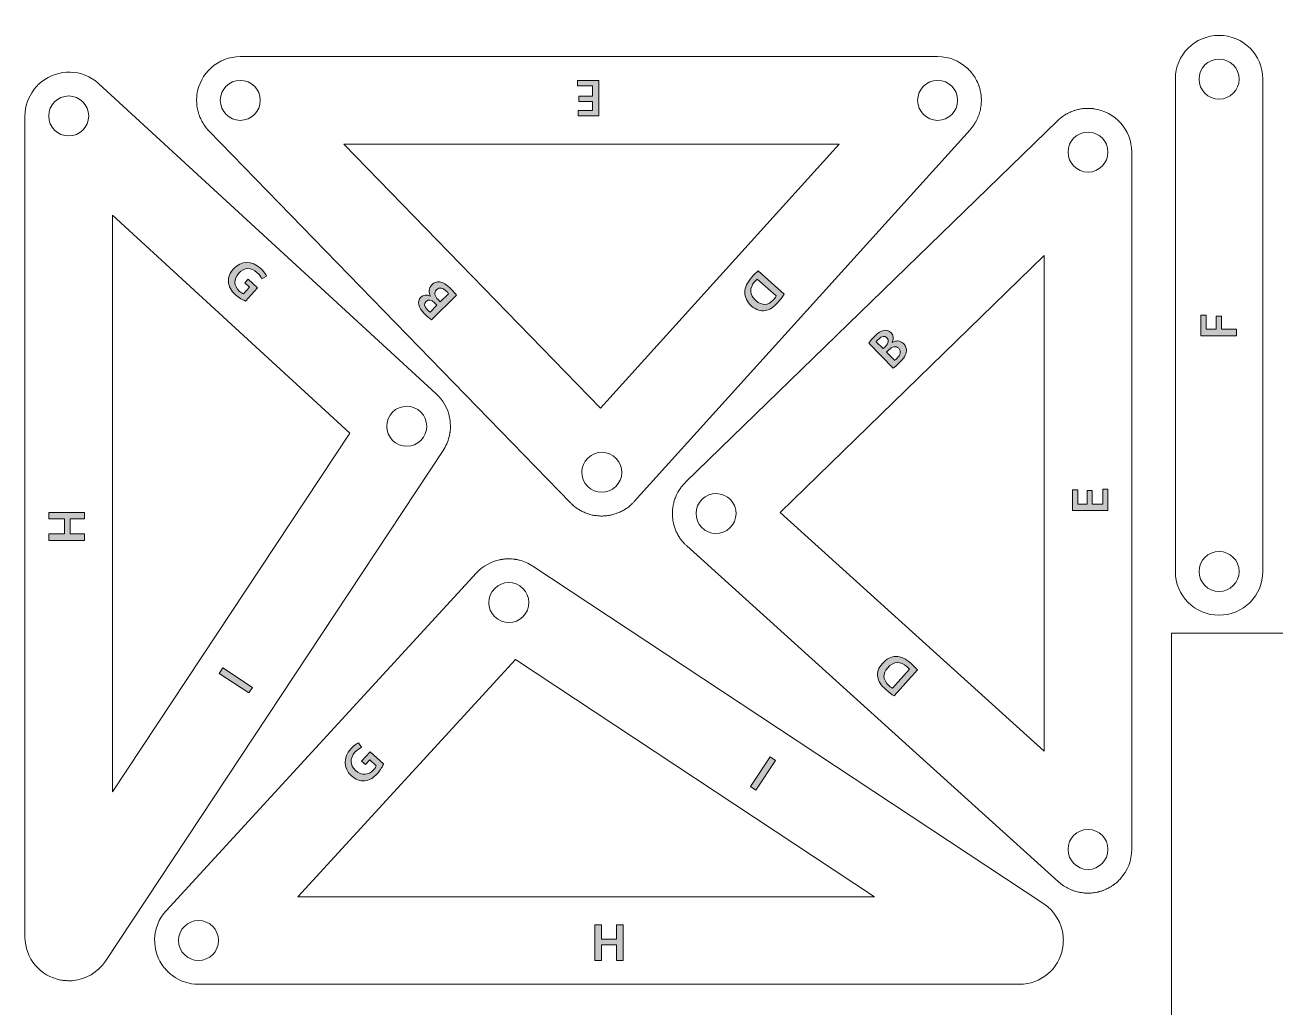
# Model space of a CAD drawing. Header units: inches. Extents: x 4 to 407, y 4 to 300.
# Drawn here: x 3.5 to 103.6, y 157.5 to 236.2 of the extents above; entities that cross this region are included whole.
import ezdxf

# ---------------------------------------------------------------- set-up
doc = ezdxf.new("R2010")
doc.units = ezdxf.units.IN
doc.header["$MEASUREMENT"] = 0
doc.layers.add('Ebene 1', color=7, linetype='Continuous')

# ---------------------------------------------------------------- blocks, each defined once
blk = doc.blocks.new('block 35')
at = {"layer": 'Ebene 1'}
h = blk.add_hatch(color=250, dxfattribs=at)
h.dxf.hatch_style = 2
h.paths.add_polyline_path([(97.63, 211.32), (97.63, 212.97), (98.06, 212.97), (98.06, 211.84), (98.85, 211.84), (98.85, 212.89), (99.28, 212.89), (99.28, 211.84), (100.49, 211.84), (100.49, 211.32)])
at = {"layer": 'Ebene 1', "lineweight": 0}
blk.add_lwpolyline([(97.63, 211.32), (97.63, 212.97), (98.06, 212.97), (98.06, 211.84), (98.85, 211.84), (98.85, 212.89), (99.28, 212.89), (99.28, 211.84), (100.49, 211.84), (100.49, 211.32), (97.63, 211.32)], dxfattribs=at)
blk = doc.blocks.new('block 34')
at = {"layer": 'Ebene 1', "lineweight": 0}
for points, knots in [([(99.09, 235.35), (101.02, 235.35), (102.59, 233.78), (102.59, 231.85), (102.59, 231.85), (102.59, 192.45), (102.59, 192.45), (102.59, 190.52), (101.02, 188.95), (99.09, 188.95), (99.09, 188.95), (99.09, 188.95), (99.09, 188.95), (97.15, 188.95), (95.59, 190.52), (95.59, 192.45), (95.59, 192.45), (95.59, 231.85), (95.59, 231.85), (95.59, 233.78), (97.15, 235.35), (99.09, 235.35), (99.09, 235.35), (99.09, 235.35), (99.09, 235.35)], [0, 0, 0, 0, 1, 1, 1, 2, 2, 2, 3, 3, 3, 4, 4, 4, 5, 5, 5, 6, 6, 6, 7, 7, 7, 8, 8, 8, 8]), ([(99.09, 233.45), (99.97, 233.45), (100.69, 232.73), (100.69, 231.85), (100.69, 230.97), (99.97, 230.25), (99.09, 230.25), (98.2, 230.25), (97.49, 230.97), (97.49, 231.85), (97.49, 232.73), (98.2, 233.45), (99.09, 233.45)], [0, 0, 0, 0, 1, 1, 1, 2, 2, 2, 3, 3, 3, 4, 4, 4, 4]), ([(99.09, 194.05), (99.97, 194.05), (100.69, 193.33), (100.69, 192.45), (100.69, 191.57), (99.97, 190.85), (99.09, 190.85), (98.2, 190.85), (97.49, 191.57), (97.49, 192.45), (97.49, 193.33), (98.2, 194.05), (99.09, 194.05)], [0, 0, 0, 0, 1, 1, 1, 2, 2, 2, 3, 3, 3, 4, 4, 4, 4])]:
    blk.add_open_spline(points, degree=3, knots=knots, dxfattribs=at)
at = {"layer": 'Ebene 1'}
blk.add_blockref('block 35', (0, 0), dxfattribs=at)
blk = doc.blocks.new('block 48')
at = {"layer": 'Ebene 1', "lineweight": 0}
blk.add_open_spline([(104.77, 296.51), (104.77, 296.51), (104.77, 295.51), (104.77, 295.51), (104.77, 295.51), (107.77, 295.51), (107.77, 295.51), (107.77, 295.51), (107.77, 292.51), (107.77, 292.51), (107.77, 292.51), (104.77, 292.51), (104.77, 292.51), (104.77, 292.51), (104.77, 260.51), (104.77, 260.51), (104.77, 260.51), (107.77, 260.51), (107.77, 260.51), (107.77, 260.51), (107.77, 257.51), (107.77, 257.51), (107.77, 257.51), (104.77, 257.51), (104.77, 257.51), (104.77, 257.51), (104.77, 225.51), (104.77, 225.51), (104.77, 225.51), (107.77, 225.51), (107.77, 225.51), (107.77, 225.51), (107.77, 222.51), (107.77, 222.51), (107.77, 222.51), (104.77, 222.51), (104.77, 222.51), (104.77, 222.51), (104.77, 190.51), (104.77, 190.51), (104.77, 190.51), (107.77, 190.51), (107.77, 190.51), (107.77, 190.51), (107.77, 187.51), (107.77, 187.51), (107.77, 187.51), (104.77, 187.51), (104.77, 187.51), (104.77, 187.51), (95.27, 187.51), (95.27, 187.51), (95.27, 187.51), (95.27, 127.51), (95.27, 127.51), (95.27, 127.51), (104.77, 127.51), (104.77, 127.51), (104.77, 127.51), (107.77, 127.51), (107.77, 127.51), (107.77, 127.51), (107.77, 124.51), (107.77, 124.51), (107.77, 124.51), (104.77, 124.51), (104.77, 124.51), (104.77, 124.51), (104.77, 92.51), (104.77, 92.51), (104.77, 92.51), (107.77, 92.51), (107.77, 92.51), (107.77, 92.51), (107.77, 89.51), (107.77, 89.51), (107.77, 89.51), (104.77, 89.51), (104.77, 89.51), (104.77, 89.51), (104.77, 57.51), (104.77, 57.51), (104.77, 57.51), (107.77, 57.51), (107.77, 57.51), (107.77, 57.51), (107.77, 54.51), (107.77, 54.51), (107.77, 54.51), (104.77, 54.51), (104.77, 54.51), (104.77, 54.51), (104.77, 22.51), (104.77, 22.51), (104.77, 22.51), (107.77, 22.51), (107.77, 22.51), (107.77, 22.51), (107.77, 19.51), (107.77, 19.51), (107.77, 19.51), (104.77, 19.51), (104.77, 19.51), (104.77, 19.51), (104.77, 18.51), (104.77, 18.51), (104.77, 17.4), (105.67, 16.51), (106.77, 16.51), (106.77, 16.51), (143.77, 16.51), (143.77, 16.51), (144.88, 16.51), (145.77, 17.4), (145.77, 18.51), (145.77, 18.51), (145.77, 19.51), (145.77, 19.51), (145.77, 19.51), (142.77, 19.51), (142.77, 19.51), (142.77, 19.51), (142.77, 22.51), (142.77, 22.51), (142.77, 22.51), (145.77, 22.51), (145.77, 22.51), (145.77, 22.51), (145.77, 54.51), (145.77, 54.51), (145.77, 54.51), (142.77, 54.51), (142.77, 54.51), (142.77, 54.51), (142.77, 57.51), (142.77, 57.51), (142.77, 57.51), (145.77, 57.51), (145.77, 57.51), (145.77, 57.51), (145.77, 89.51), (145.77, 89.51), (145.77, 89.51), (142.77, 89.51), (142.77, 89.51), (142.77, 89.51), (142.77, 92.51), (142.77, 92.51), (142.77, 92.51), (145.77, 92.51), (145.77, 92.51), (145.77, 92.51), (145.77, 124.51), (145.77, 124.51), (145.77, 124.51), (142.77, 124.51), (142.77, 124.51), (142.77, 124.51), (142.77, 127.51), (142.77, 127.51), (142.77, 127.51), (145.77, 127.51), (145.77, 127.51), (145.77, 127.51), (155.27, 127.51), (155.27, 127.51), (155.27, 127.51), (155.27, 187.51), (155.27, 187.51), (155.27, 187.51), (145.77, 187.51), (145.77, 187.51), (145.77, 187.51), (142.77, 187.51), (142.77, 187.51), (142.77, 187.51), (142.77, 190.51), (142.77, 190.51), (142.77, 190.51), (145.77, 190.51), (145.77, 190.51), (145.77, 190.51), (145.77, 222.51), (145.77, 222.51), (145.77, 222.51), (142.77, 222.51), (142.77, 222.51), (142.77, 222.51), (142.77, 225.51), (142.77, 225.51), (142.77, 225.51), (145.77, 225.51), (145.77, 225.51), (145.77, 225.51), (145.77, 257.51), (145.77, 257.51), (145.77, 257.51), (142.77, 257.51), (142.77, 257.51), (142.77, 257.51), (142.77, 260.51), (142.77, 260.51), (142.77, 260.51), (145.77, 260.51), (145.77, 260.51), (145.77, 260.51), (145.77, 292.51), (145.77, 292.51), (145.77, 292.51), (142.77, 292.51), (142.77, 292.51), (142.77, 292.51), (142.77, 295.51), (142.77, 295.51), (142.77, 295.51), (145.77, 295.51), (145.77, 295.51), (145.77, 295.51), (145.77, 296.51), (145.77, 296.51), (145.77, 297.61), (144.88, 298.51), (143.77, 298.51), (143.77, 298.51), (106.77, 298.51), (106.77, 298.51), (105.67, 298.51), (104.77, 297.61), (104.77, 296.51)], degree=3, knots=[0, 0, 0, 0, 1, 1, 1, 2, 2, 2, 3, 3, 3, 4, 4, 4, 5, 5, 5, 6, 6, 6, 7, 7, 7, 8, 8, 8, 9, 9, 9, 10, 10, 10, 11, 11, 11, 12, 12, 12, 13, 13, 13, 14, 14, 14, 15, 15, 15, 16, 16, 16, 17, 17, 17, 18, 18, 18, 19, 19, 19, 20, 20, 20, 21, 21, 21, 22, 22, 22, 23, 23, 23, 24, 24, 24, 25, 25, 25, 26, 26, 26, 27, 27, 27, 28, 28, 28, 29, 29, 29, 30, 30, 30, 31, 31, 31, 32, 32, 32, 33, 33, 33, 34, 34, 34, 35, 35, 35, 36, 36, 36, 37, 37, 37, 38, 38, 38, 39, 39, 39, 40, 40, 40, 41, 41, 41, 42, 42, 42, 43, 43, 43, 44, 44, 44, 45, 45, 45, 46, 46, 46, 47, 47, 47, 48, 48, 48, 49, 49, 49, 50, 50, 50, 51, 51, 51, 52, 52, 52, 53, 53, 53, 54, 54, 54, 55, 55, 55, 56, 56, 56, 57, 57, 57, 58, 58, 58, 59, 59, 59, 60, 60, 60, 61, 61, 61, 62, 62, 62, 63, 63, 63, 64, 64, 64, 65, 65, 65, 66, 66, 66, 67, 67, 67, 68, 68, 68, 69, 69, 69, 70, 70, 70, 71, 71, 71, 72, 72, 72, 73, 73, 73, 74, 74, 74, 75, 75, 75, 76, 76, 76, 76], dxfattribs=at)
blk = doc.blocks.new('block 109')
at = {"layer": 'Ebene 1'}
h = blk.add_hatch(color=250, dxfattribs=at)
h.dxf.hatch_style = 2
h.paths.add_polyline_path([(63.59, 177.33), (62.02, 174.96), (61.59, 175.24), (63.16, 177.62)])
at = {"layer": 'Ebene 1', "lineweight": 0}
blk.add_lwpolyline([(63.59, 177.33), (62.02, 174.96), (61.59, 175.24), (63.16, 177.62), (63.59, 177.33)], dxfattribs=at)
blk = doc.blocks.new('block 110')
at = {"layer": 'Ebene 1'}
h = blk.add_hatch(color=250, dxfattribs=at)
h.dxf.hatch_style = 2
edge = h.paths.add_edge_path()
edge.add_spline(control_points=[(32.23, 177.06), (32.16, 176.88), (31.99, 176.55), (31.73, 176.27), (31.41, 175.91), (31.07, 175.72), (30.7, 175.7), (30.35, 175.67), (29.97, 175.81), (29.66, 176.11), (28.99, 176.71), (28.99, 177.58), (29.62, 178.27), (29.86, 178.54), (30.1, 178.69), (30.23, 178.75), (30.23, 178.75), (30.47, 178.38), (30.47, 178.38), (30.31, 178.31), (30.14, 178.2), (29.94, 177.98), (29.53, 177.53), (29.51, 176.97), (30, 176.53), (30.48, 176.09), (31.04, 176.13), (31.43, 176.57), (31.56, 176.71), (31.63, 176.83), (31.65, 176.9), (31.65, 176.9), (31.13, 177.38), (31.13, 177.38), (31.13, 177.38), (30.79, 177), (30.79, 177), (30.79, 177), (30.48, 177.28), (30.48, 177.28), (30.48, 177.28), (31.16, 178.02), (31.16, 178.02), (31.16, 178.02), (32.23, 177.06), (32.23, 177.06)], knot_values=[0, 0, 0, 0, 1, 1, 1, 2, 2, 2, 3, 3, 3, 4, 4, 4, 5, 5, 5, 6, 6, 6, 7, 7, 7, 8, 8, 8, 9, 9, 9, 10, 10, 10, 11, 11, 11, 12, 12, 12, 13, 13, 13, 14, 14, 14, 15, 15, 15, 15], degree=3, periodic=1)
at = {"layer": 'Ebene 1', "lineweight": 0}
blk.add_open_spline([(32.23, 177.06), (32.16, 176.88), (31.99, 176.55), (31.73, 176.27), (31.41, 175.91), (31.07, 175.72), (30.7, 175.7), (30.35, 175.67), (29.97, 175.81), (29.66, 176.11), (28.99, 176.71), (28.99, 177.58), (29.62, 178.27), (29.86, 178.54), (30.1, 178.69), (30.23, 178.75), (30.23, 178.75), (30.47, 178.38), (30.47, 178.38), (30.31, 178.31), (30.14, 178.2), (29.94, 177.98), (29.53, 177.53), (29.51, 176.97), (30, 176.53), (30.48, 176.09), (31.04, 176.13), (31.43, 176.57), (31.56, 176.71), (31.63, 176.83), (31.65, 176.9), (31.65, 176.9), (31.13, 177.38), (31.13, 177.38), (31.13, 177.38), (30.79, 177), (30.79, 177), (30.79, 177), (30.48, 177.28), (30.48, 177.28), (30.48, 177.28), (31.16, 178.02), (31.16, 178.02), (31.16, 178.02), (32.23, 177.06), (32.23, 177.06)], degree=3, knots=[0, 0, 0, 0, 1, 1, 1, 2, 2, 2, 3, 3, 3, 4, 4, 4, 5, 5, 5, 6, 6, 6, 7, 7, 7, 8, 8, 8, 9, 9, 9, 10, 10, 10, 11, 11, 11, 12, 12, 12, 13, 13, 13, 14, 14, 14, 15, 15, 15, 15], dxfattribs=at)
blk = doc.blocks.new('block 111')
at = {"layer": 'Ebene 1'}
h = blk.add_hatch(color=250, dxfattribs=at)
h.dxf.hatch_style = 2
h.paths.add_polyline_path([(51.4, 164.17), (51.4, 161.32), (50.88, 161.32), (50.88, 162.58), (49.67, 162.58), (49.67, 161.32), (49.15, 161.32), (49.15, 164.17), (49.67, 164.17), (49.67, 163.03), (50.88, 163.03), (50.88, 164.17)])
at = {"layer": 'Ebene 1', "lineweight": 0}
blk.add_lwpolyline([(51.4, 164.17), (51.4, 161.32), (50.88, 161.32), (50.88, 162.58), (49.67, 162.58), (49.67, 161.32), (49.15, 161.32), (49.15, 164.17), (49.67, 164.17), (49.67, 163.03), (50.88, 163.03), (50.88, 164.17), (51.4, 164.17)], dxfattribs=at)
blk = doc.blocks.new('block 108')
at = {"layer": 'Ebene 1', "lineweight": 0}
blk.add_lwpolyline([(71.51, 166.42), (25.37, 166.42), (42.8, 185.4), (71.51, 166.42)], dxfattribs=at)
for points, knots in [([(15.01, 160.39), (15.02, 160.38), (15.03, 160.37), (15.04, 160.36), (15.06, 160.35), (15.08, 160.33), (15.09, 160.32), (15.16, 160.26), (15.23, 160.2), (15.31, 160.14), (15.32, 160.14), (15.33, 160.13), (15.34, 160.12), (15.92, 159.68), (16.64, 159.42), (17.43, 159.42), (17.43, 159.42), (83.13, 159.42), (83.13, 159.42), (84.84, 159.42), (86.27, 160.66), (86.57, 162.29), (86.57, 162.3), (86.57, 162.31), (86.57, 162.32), (86.59, 162.42), (86.6, 162.51), (86.61, 162.61), (86.62, 162.66), (86.62, 162.72), (86.62, 162.77), (86.62, 162.82), (86.63, 162.87), (86.63, 162.92), (86.63, 162.93), (86.63, 162.94), (86.63, 162.94), (86.62, 163.05), (86.62, 163.16), (86.61, 163.27), (86.61, 163.27), (86.61, 163.28), (86.61, 163.28), (86.51, 164.29), (85.97, 165.25), (85.06, 165.86), (85.06, 165.86), (44.18, 192.88), (44.18, 192.88), (43.84, 193.11), (43.48, 193.26), (43.1, 193.36), (43.09, 193.36), (43.08, 193.36), (43.07, 193.36), (42.98, 193.39), (42.88, 193.41), (42.79, 193.42), (42.76, 193.42), (42.74, 193.43), (42.71, 193.43), (42.63, 193.44), (42.55, 193.45), (42.47, 193.45), (42.43, 193.46), (42.38, 193.46), (42.34, 193.46), (42.28, 193.46), (42.22, 193.46), (42.16, 193.46), (42.09, 193.46), (42.02, 193.45), (41.96, 193.45), (41.92, 193.45), (41.89, 193.44), (41.85, 193.44), (41.76, 193.43), (41.67, 193.41), (41.57, 193.4), (41.56, 193.39), (41.55, 193.39), (41.54, 193.39), (40.85, 193.25), (40.18, 192.9), (39.66, 192.33), (39.66, 192.33), (14.83, 165.3), (14.83, 165.3), (13.65, 164.01), (13.62, 162.07), (14.69, 160.74), (14.71, 160.72), (14.73, 160.7), (14.75, 160.67), (14.79, 160.62), (14.83, 160.58), (14.88, 160.53), (14.92, 160.48), (14.96, 160.44), (15.01, 160.39)], [0, 0, 0, 0, 1, 1, 1, 2, 2, 2, 3, 3, 3, 4, 4, 4, 5, 5, 5, 6, 6, 6, 7, 7, 7, 8, 8, 8, 9, 9, 9, 10, 10, 10, 11, 11, 11, 12, 12, 12, 13, 13, 13, 14, 14, 14, 15, 15, 15, 16, 16, 16, 17, 17, 17, 18, 18, 18, 19, 19, 19, 20, 20, 20, 21, 21, 21, 22, 22, 22, 23, 23, 23, 24, 24, 24, 25, 25, 25, 26, 26, 26, 27, 27, 27, 28, 28, 28, 29, 29, 29, 30, 30, 30, 31, 31, 31, 32, 32, 32, 33, 33, 33, 33]), ([(40.92, 190.85), (40.43, 190.11), (40.63, 189.12), (41.37, 188.63), (42.11, 188.14), (43.1, 188.34), (43.59, 189.08), (44.08, 189.82), (43.87, 190.81), (43.14, 191.3), (42.4, 191.79), (41.41, 191.58), (40.92, 190.85)], [0, 0, 0, 0, 1, 1, 1, 2, 2, 2, 3, 3, 3, 4, 4, 4, 4]), ([(15.83, 162.92), (15.83, 162.04), (16.54, 161.32), (17.43, 161.32), (18.31, 161.32), (19.03, 162.04), (19.03, 162.92), (19.03, 163.81), (18.31, 164.52), (17.43, 164.52), (16.54, 164.52), (15.83, 163.81), (15.83, 162.92)], [0, 0, 0, 0, 1, 1, 1, 2, 2, 2, 3, 3, 3, 4, 4, 4, 4])]:
    blk.add_open_spline(points, degree=3, knots=knots, dxfattribs=at)
at = {"layer": 'Ebene 1'}
for name in ['block 110', 'block 109', 'block 111']:
    blk.add_blockref(name, (0, 0), dxfattribs=at)
blk = doc.blocks.new('block 113')
at = {"layer": 'Ebene 1'}
h = blk.add_hatch(color=250, dxfattribs=at)
h.dxf.hatch_style = 2
h.paths.add_polyline_path([(47.86, 230.49), (48.94, 230.49), (48.94, 231.32), (47.74, 231.32), (47.74, 231.75), (49.46, 231.75), (49.46, 228.9), (47.8, 228.9), (47.8, 229.33), (48.94, 229.33), (48.94, 230.06), (47.86, 230.06)])
at = {"layer": 'Ebene 1', "lineweight": 0}
blk.add_lwpolyline([(47.86, 230.49), (48.94, 230.49), (48.94, 231.32), (47.74, 231.32), (47.74, 231.75), (49.46, 231.75), (49.46, 228.9), (47.8, 228.9), (47.8, 229.33), (48.94, 229.33), (48.94, 230.06), (47.86, 230.06), (47.86, 230.49)], dxfattribs=at)
blk = doc.blocks.new('block 114')
at = {"layer": 'Ebene 1'}
h = blk.add_hatch(color=250, dxfattribs=at)
h.dxf.hatch_style = 2
edge = h.paths.add_edge_path()
edge.add_spline(control_points=[(36.06, 212.6), (35.92, 212.69), (35.69, 212.89), (35.49, 213.1), (35.22, 213.37), (35.09, 213.57), (35.05, 213.81), (35, 214.01), (35.05, 214.22), (35.22, 214.39), (35.4, 214.57), (35.69, 214.63), (35.99, 214.49), (35.99, 214.49), (36, 214.49), (36, 214.49), (35.84, 214.76), (35.82, 215.12), (36.1, 215.4), (36.28, 215.58), (36.5, 215.64), (36.71, 215.62), (36.98, 215.6), (37.27, 215.42), (37.64, 215.05), (37.84, 214.84), (37.98, 214.67), (38.06, 214.57), (38.06, 214.57), (36.06, 212.6), (36.06, 212.6)], knot_values=[0, 0, 0, 0, 1, 1, 1, 2, 2, 2, 3, 3, 3, 4, 4, 4, 5, 5, 5, 6, 6, 6, 7, 7, 7, 8, 8, 8, 9, 9, 9, 10, 10, 10, 10], degree=3, periodic=1)
edge = h.paths.add_edge_path()
edge.add_spline(control_points=[(36.5, 213.76), (36.5, 213.76), (36.32, 213.95), (36.32, 213.95), (36.06, 214.2), (35.8, 214.23), (35.63, 214.06), (35.44, 213.87), (35.49, 213.64), (35.73, 213.41), (35.83, 213.3), (35.9, 213.24), (35.95, 213.21), (35.95, 213.21), (36.5, 213.76), (36.5, 213.76)], knot_values=[0, 0, 0, 0, 1, 1, 1, 2, 2, 2, 3, 3, 3, 4, 4, 4, 5, 5, 5, 5], degree=3, periodic=1)
edge = h.paths.add_edge_path()
edge.add_spline(control_points=[(37.44, 214.68), (37.4, 214.73), (37.34, 214.8), (37.25, 214.88), (37.02, 215.12), (36.72, 215.24), (36.47, 214.99), (36.23, 214.76), (36.34, 214.46), (36.59, 214.21), (36.59, 214.21), (36.77, 214.02), (36.77, 214.02), (36.77, 214.02), (37.44, 214.68), (37.44, 214.68)], knot_values=[0, 0, 0, 0, 1, 1, 1, 2, 2, 2, 3, 3, 3, 4, 4, 4, 5, 5, 5, 5], degree=3, periodic=1)
at = {"layer": 'Ebene 1', "lineweight": 0}
for points, knots in [([(36.06, 212.6), (35.92, 212.69), (35.69, 212.89), (35.49, 213.1), (35.22, 213.37), (35.09, 213.57), (35.05, 213.81), (35, 214.01), (35.05, 214.22), (35.22, 214.39), (35.4, 214.57), (35.69, 214.63), (35.99, 214.49), (35.99, 214.49), (36, 214.49), (36, 214.49), (35.84, 214.76), (35.82, 215.12), (36.1, 215.4), (36.28, 215.58), (36.5, 215.64), (36.71, 215.62), (36.98, 215.6), (37.27, 215.42), (37.64, 215.05), (37.84, 214.84), (37.98, 214.67), (38.06, 214.57), (38.06, 214.57), (36.06, 212.6), (36.06, 212.6)], [0, 0, 0, 0, 1, 1, 1, 2, 2, 2, 3, 3, 3, 4, 4, 4, 5, 5, 5, 6, 6, 6, 7, 7, 7, 8, 8, 8, 9, 9, 9, 10, 10, 10, 10]), ([(37.44, 214.68), (37.4, 214.73), (37.34, 214.8), (37.25, 214.88), (37.02, 215.12), (36.72, 215.24), (36.47, 214.99), (36.23, 214.76), (36.34, 214.46), (36.59, 214.21), (36.59, 214.21), (36.77, 214.02), (36.77, 214.02), (36.77, 214.02), (37.44, 214.68), (37.44, 214.68)], [0, 0, 0, 0, 1, 1, 1, 2, 2, 2, 3, 3, 3, 4, 4, 4, 5, 5, 5, 5]), ([(36.5, 213.76), (36.5, 213.76), (36.32, 213.95), (36.32, 213.95), (36.06, 214.2), (35.8, 214.23), (35.63, 214.06), (35.44, 213.87), (35.49, 213.64), (35.73, 213.41), (35.83, 213.3), (35.9, 213.24), (35.95, 213.21), (35.95, 213.21), (36.5, 213.76), (36.5, 213.76)], [0, 0, 0, 0, 1, 1, 1, 2, 2, 2, 3, 3, 3, 4, 4, 4, 5, 5, 5, 5])]:
    blk.add_open_spline(points, degree=3, knots=knots, dxfattribs=at)
blk = doc.blocks.new('block 115')
at = {"layer": 'Ebene 1'}
h = blk.add_hatch(color=250, dxfattribs=at)
h.dxf.hatch_style = 2
edge = h.paths.add_edge_path()
edge.add_spline(control_points=[(64.29, 214.63), (64.17, 214.44), (63.99, 214.21), (63.78, 213.97), (63.43, 213.58), (63.1, 213.38), (62.76, 213.33), (62.41, 213.27), (62.05, 213.37), (61.68, 213.69), (61.3, 214.03), (61.14, 214.41), (61.13, 214.78), (61.13, 215.16), (61.33, 215.59), (61.7, 216), (61.9, 216.23), (62.07, 216.39), (62.2, 216.5), (62.2, 216.5), (64.29, 214.63), (64.29, 214.63)], knot_values=[0, 0, 0, 0, 1, 1, 1, 2, 2, 2, 3, 3, 3, 4, 4, 4, 5, 5, 5, 6, 6, 6, 7, 7, 7, 7], degree=3, periodic=1)
edge = h.paths.add_edge_path()
edge.add_spline(control_points=[(62.14, 215.85), (62.08, 215.81), (62.01, 215.73), (61.94, 215.65), (61.49, 215.14), (61.5, 214.6), (62.04, 214.12), (62.5, 213.69), (63.01, 213.72), (63.45, 214.21), (63.56, 214.33), (63.63, 214.43), (63.66, 214.5), (63.66, 214.5), (62.14, 215.85), (62.14, 215.85)], knot_values=[0, 0, 0, 0, 1, 1, 1, 2, 2, 2, 3, 3, 3, 4, 4, 4, 5, 5, 5, 5], degree=3, periodic=1)
at = {"layer": 'Ebene 1', "lineweight": 0}
for points, knots in [([(64.29, 214.63), (64.17, 214.44), (63.99, 214.21), (63.78, 213.97), (63.43, 213.58), (63.1, 213.38), (62.76, 213.33), (62.41, 213.27), (62.05, 213.37), (61.68, 213.69), (61.3, 214.03), (61.14, 214.41), (61.13, 214.78), (61.13, 215.16), (61.33, 215.59), (61.7, 216), (61.9, 216.23), (62.07, 216.39), (62.2, 216.5), (62.2, 216.5), (64.29, 214.63), (64.29, 214.63)], [0, 0, 0, 0, 1, 1, 1, 2, 2, 2, 3, 3, 3, 4, 4, 4, 5, 5, 5, 6, 6, 6, 7, 7, 7, 7]), ([(62.14, 215.85), (62.08, 215.81), (62.01, 215.73), (61.94, 215.65), (61.49, 215.14), (61.5, 214.6), (62.04, 214.12), (62.5, 213.69), (63.01, 213.72), (63.45, 214.21), (63.56, 214.33), (63.63, 214.43), (63.66, 214.5), (63.66, 214.5), (62.14, 215.85), (62.14, 215.85)], [0, 0, 0, 0, 1, 1, 1, 2, 2, 2, 3, 3, 3, 4, 4, 4, 5, 5, 5, 5])]:
    blk.add_open_spline(points, degree=3, knots=knots, dxfattribs=at)
blk = doc.blocks.new('block 112')
at = {"layer": 'Ebene 1', "lineweight": 0}
blk.add_lwpolyline([(29.05, 226.65), (68.7, 226.65), (49.6, 205.51), (29.05, 226.65)], dxfattribs=at)
for points, knots in [([(79.16, 232.5), (79.08, 232.59), (79, 232.67), (78.92, 232.74), (78.92, 232.74), (78.92, 232.74), (78.92, 232.74), (78.91, 232.75), (78.91, 232.75), (78.91, 232.75), (78.29, 233.31), (77.47, 233.65), (76.57, 233.65), (76.57, 233.65), (20.77, 233.65), (20.77, 233.65), (18.98, 233.65), (17.51, 232.31), (17.3, 230.58), (17.3, 230.56), (17.29, 230.55), (17.29, 230.53), (17.29, 230.47), (17.28, 230.42), (17.28, 230.36), (17.28, 230.3), (17.27, 230.24), (17.27, 230.17), (17.27, 230.17), (17.27, 230.16), (17.27, 230.15), (17.27, 230.11), (17.27, 230.08), (17.28, 230.04), (17.28, 229.97), (17.28, 229.89), (17.29, 229.82), (17.29, 229.78), (17.3, 229.74), (17.3, 229.69), (17.31, 229.62), (17.32, 229.55), (17.34, 229.48), (17.34, 229.44), (17.36, 229.4), (17.36, 229.36), (17.38, 229.28), (17.4, 229.21), (17.42, 229.14), (17.43, 229.11), (17.44, 229.07), (17.45, 229.04), (17.48, 228.96), (17.51, 228.89), (17.54, 228.81), (17.55, 228.79), (17.56, 228.76), (17.57, 228.74), (17.61, 228.66), (17.64, 228.58), (17.69, 228.5), (17.7, 228.48), (17.7, 228.47), (17.71, 228.45), (17.76, 228.36), (17.81, 228.28), (17.86, 228.2), (17.87, 228.19), (17.88, 228.19), (17.88, 228.18), (17.99, 228.01), (18.12, 227.85), (18.26, 227.71), (18.26, 227.71), (47.18, 197.95), (47.18, 197.95), (47.21, 197.92), (47.24, 197.9), (47.26, 197.88), (47.29, 197.85), (47.32, 197.82), (47.35, 197.79), (47.36, 197.77), (47.38, 197.76), (47.4, 197.75), (47.45, 197.71), (47.49, 197.67), (47.54, 197.63), (47.59, 197.6), (47.63, 197.56), (47.68, 197.53), (47.73, 197.49), (47.78, 197.46), (47.83, 197.43), (47.88, 197.4), (47.92, 197.37), (47.97, 197.34), (48.02, 197.31), (48.07, 197.29), (48.13, 197.26), (48.18, 197.23), (48.23, 197.21), (48.28, 197.19), (48.33, 197.16), (48.38, 197.14), (48.44, 197.12), (48.49, 197.1), (48.54, 197.08), (48.6, 197.06), (48.65, 197.05), (48.7, 197.03), (48.75, 197.02), (48.81, 197), (48.87, 196.99), (48.93, 196.97), (48.98, 196.96), (49.03, 196.95), (49.08, 196.94), (49.14, 196.93), (49.2, 196.92), (49.26, 196.92), (49.31, 196.91), (49.37, 196.91), (49.42, 196.9), (49.48, 196.9), (49.53, 196.89), (49.59, 196.89), (49.65, 196.89), (49.7, 196.89), (49.76, 196.89), (49.81, 196.89), (49.87, 196.89), (49.92, 196.9), (49.98, 196.9), (50.04, 196.91), (50.1, 196.91), (50.15, 196.92), (50.2, 196.93), (50.26, 196.93), (50.31, 196.94), (50.37, 196.96), (50.43, 196.97), (50.48, 196.98), (50.53, 196.99), (50.59, 197), (50.64, 197.02), (50.7, 197.04), (50.76, 197.06), (50.81, 197.07), (50.86, 197.09), (50.91, 197.11), (50.96, 197.13), (51.02, 197.15), (51.07, 197.17), (51.12, 197.19), (51.17, 197.22), (51.22, 197.24), (51.27, 197.27), (51.32, 197.29), (51.37, 197.32), (51.43, 197.35), (51.48, 197.38), (51.53, 197.41), (51.57, 197.44), (51.62, 197.47), (51.66, 197.5), (51.72, 197.53), (51.77, 197.57), (51.82, 197.61), (51.86, 197.64), (51.9, 197.67), (51.94, 197.71), (51.99, 197.75), (52.04, 197.79), (52.09, 197.84), (52.1, 197.85), (52.12, 197.86), (52.13, 197.88), (52.16, 197.9), (52.18, 197.93), (52.21, 197.96), (52.24, 197.99), (52.27, 198.01), (52.29, 198.04), (52.29, 198.04), (79.17, 227.8), (79.17, 227.8), (79.2, 227.83), (79.22, 227.87), (79.25, 227.9), (79.27, 227.92), (79.28, 227.94), (79.29, 227.96), (79.35, 228.03), (79.41, 228.1), (79.46, 228.17), (79.47, 228.19), (79.48, 228.21), (79.49, 228.23), (79.54, 228.31), (79.59, 228.38), (79.63, 228.46), (79.65, 228.48), (79.66, 228.51), (79.67, 228.53), (79.71, 228.61), (79.75, 228.68), (79.78, 228.76), (79.79, 228.79), (79.8, 228.82), (79.82, 228.85), (79.85, 228.92), (79.87, 229), (79.9, 229.07), (79.91, 229.11), (79.92, 229.15), (79.93, 229.18), (79.95, 229.26), (79.97, 229.33), (79.99, 229.4), (80, 229.44), (80, 229.49), (80.01, 229.53), (80.02, 229.6), (80.03, 229.67), (80.04, 229.73), (80.05, 229.78), (80.05, 229.83), (80.06, 229.88), (80.06, 229.94), (80.06, 230.01), (80.07, 230.08), (80.07, 230.1), (80.07, 230.13), (80.07, 230.15), (80.07, 230.18), (80.07, 230.21), (80.07, 230.24), (80.06, 230.3), (80.06, 230.35), (80.06, 230.41), (80.05, 230.47), (80.05, 230.54), (80.04, 230.6), (80.03, 230.64), (80.03, 230.69), (80.02, 230.73), (80.01, 230.81), (79.99, 230.88), (79.98, 230.95), (79.97, 230.98), (79.96, 231.02), (79.95, 231.05), (79.93, 231.13), (79.91, 231.21), (79.88, 231.28), (79.87, 231.31), (79.86, 231.34), (79.85, 231.36), (79.82, 231.44), (79.79, 231.52), (79.75, 231.6), (79.74, 231.62), (79.73, 231.65), (79.72, 231.67), (79.68, 231.75), (79.64, 231.83), (79.6, 231.91), (79.58, 231.93), (79.57, 231.95), (79.56, 231.97), (79.51, 232.05), (79.46, 232.12), (79.4, 232.2), (79.39, 232.21), (79.38, 232.23), (79.37, 232.24), (79.31, 232.33), (79.25, 232.4), (79.18, 232.48), (79.17, 232.49), (79.16, 232.5), (79.16, 232.5)], [0, 0, 0, 0, 1, 1, 1, 2, 2, 2, 3, 3, 3, 4, 4, 4, 5, 5, 5, 6, 6, 6, 7, 7, 7, 8, 8, 8, 9, 9, 9, 10, 10, 10, 11, 11, 11, 12, 12, 12, 13, 13, 13, 14, 14, 14, 15, 15, 15, 16, 16, 16, 17, 17, 17, 18, 18, 18, 19, 19, 19, 20, 20, 20, 21, 21, 21, 22, 22, 22, 23, 23, 23, 24, 24, 24, 25, 25, 25, 26, 26, 26, 27, 27, 27, 28, 28, 28, 29, 29, 29, 30, 30, 30, 31, 31, 31, 32, 32, 32, 33, 33, 33, 34, 34, 34, 35, 35, 35, 36, 36, 36, 37, 37, 37, 38, 38, 38, 39, 39, 39, 40, 40, 40, 41, 41, 41, 42, 42, 42, 43, 43, 43, 44, 44, 44, 45, 45, 45, 46, 46, 46, 47, 47, 47, 48, 48, 48, 49, 49, 49, 50, 50, 50, 51, 51, 51, 52, 52, 52, 53, 53, 53, 54, 54, 54, 55, 55, 55, 56, 56, 56, 57, 57, 57, 58, 58, 58, 59, 59, 59, 60, 60, 60, 61, 61, 61, 62, 62, 62, 63, 63, 63, 64, 64, 64, 65, 65, 65, 66, 66, 66, 67, 67, 67, 68, 68, 68, 69, 69, 69, 70, 70, 70, 71, 71, 71, 72, 72, 72, 73, 73, 73, 74, 74, 74, 75, 75, 75, 76, 76, 76, 77, 77, 77, 78, 78, 78, 79, 79, 79, 80, 80, 80, 81, 81, 81, 82, 82, 82, 83, 83, 83, 84, 84, 84, 85, 85, 85, 86, 86, 86, 87, 87, 87, 88, 88, 88, 89, 89, 89, 90, 90, 90, 91, 91, 91, 92, 92, 92, 93, 93, 93, 94, 94, 94, 94]), ([(22.37, 230.15), (22.37, 231.04), (21.65, 231.75), (20.77, 231.75), (19.89, 231.75), (19.17, 231.04), (19.17, 230.15), (19.17, 229.27), (19.89, 228.55), (20.77, 228.55), (21.65, 228.55), (22.37, 229.27), (22.37, 230.15)], [0, 0, 0, 0, 1, 1, 1, 2, 2, 2, 3, 3, 3, 4, 4, 4, 4]), ([(78.17, 230.15), (78.17, 231.04), (77.45, 231.75), (76.57, 231.75), (75.69, 231.75), (74.97, 231.04), (74.97, 230.15), (74.97, 229.27), (75.69, 228.55), (76.57, 228.55), (77.45, 228.55), (78.17, 229.27), (78.17, 230.15)], [0, 0, 0, 0, 1, 1, 1, 2, 2, 2, 3, 3, 3, 4, 4, 4, 4]), ([(50.81, 199.24), (51.44, 199.86), (51.46, 200.87), (50.84, 201.5), (50.23, 202.14), (49.21, 202.15), (48.58, 201.53), (47.95, 200.92), (47.93, 199.91), (48.55, 199.27), (49.16, 198.64), (50.18, 198.62), (50.81, 199.24)], [0, 0, 0, 0, 1, 1, 1, 2, 2, 2, 3, 3, 3, 4, 4, 4, 4])]:
    blk.add_open_spline(points, degree=3, knots=knots, dxfattribs=at)
at = {"layer": 'Ebene 1'}
for name in ['block 113', 'block 115', 'block 114']:
    blk.add_blockref(name, (0, 0), dxfattribs=at)
blk = doc.blocks.new('block 117')
at = {"layer": 'Ebene 1'}
h = blk.add_hatch(color=250, dxfattribs=at)
h.dxf.hatch_style = 2
h.paths.add_polyline_path([(21.45, 182.73), (19.07, 184.3), (19.36, 184.74), (21.74, 183.16)])
at = {"layer": 'Ebene 1', "lineweight": 0}
blk.add_lwpolyline([(21.45, 182.73), (19.07, 184.3), (19.36, 184.74), (21.74, 183.16), (21.45, 182.73)], dxfattribs=at)
blk = doc.blocks.new('block 118')
at = {"layer": 'Ebene 1'}
h = blk.add_hatch(color=250, dxfattribs=at)
h.dxf.hatch_style = 2
edge = h.paths.add_edge_path()
edge.add_spline(control_points=[(21.18, 214.09), (21, 214.17), (20.67, 214.34), (20.39, 214.59), (20.03, 214.91), (19.84, 215.25), (19.82, 215.62), (19.79, 215.97), (19.93, 216.35), (20.23, 216.67), (20.83, 217.34), (21.7, 217.33), (22.4, 216.7), (22.66, 216.46), (22.81, 216.23), (22.87, 216.09), (22.87, 216.09), (22.5, 215.86), (22.5, 215.86), (22.43, 216.01), (22.33, 216.18), (22.1, 216.38), (21.65, 216.79), (21.09, 216.81), (20.65, 216.32), (20.21, 215.84), (20.25, 215.29), (20.69, 214.89), (20.83, 214.77), (20.95, 214.69), (21.02, 214.67), (21.02, 214.67), (21.5, 215.2), (21.5, 215.2), (21.5, 215.2), (21.12, 215.54), (21.12, 215.54), (21.12, 215.54), (21.4, 215.84), (21.4, 215.84), (21.4, 215.84), (22.15, 215.16), (22.15, 215.16), (22.15, 215.16), (21.18, 214.09), (21.18, 214.09)], knot_values=[0, 0, 0, 0, 1, 1, 1, 2, 2, 2, 3, 3, 3, 4, 4, 4, 5, 5, 5, 6, 6, 6, 7, 7, 7, 8, 8, 8, 9, 9, 9, 10, 10, 10, 11, 11, 11, 12, 12, 12, 13, 13, 13, 14, 14, 14, 15, 15, 15, 15], degree=3, periodic=1)
at = {"layer": 'Ebene 1', "lineweight": 0}
blk.add_open_spline([(21.18, 214.09), (21, 214.17), (20.67, 214.34), (20.39, 214.59), (20.03, 214.91), (19.84, 215.25), (19.82, 215.62), (19.79, 215.97), (19.93, 216.35), (20.23, 216.67), (20.83, 217.34), (21.7, 217.33), (22.4, 216.7), (22.66, 216.46), (22.81, 216.23), (22.87, 216.09), (22.87, 216.09), (22.5, 215.86), (22.5, 215.86), (22.43, 216.01), (22.33, 216.18), (22.1, 216.38), (21.65, 216.79), (21.09, 216.81), (20.65, 216.32), (20.21, 215.84), (20.25, 215.29), (20.69, 214.89), (20.83, 214.77), (20.95, 214.69), (21.02, 214.67), (21.02, 214.67), (21.5, 215.2), (21.5, 215.2), (21.5, 215.2), (21.12, 215.54), (21.12, 215.54), (21.12, 215.54), (21.4, 215.84), (21.4, 215.84), (21.4, 215.84), (22.15, 215.16), (22.15, 215.16), (22.15, 215.16), (21.18, 214.09), (21.18, 214.09)], degree=3, knots=[0, 0, 0, 0, 1, 1, 1, 2, 2, 2, 3, 3, 3, 4, 4, 4, 5, 5, 5, 6, 6, 6, 7, 7, 7, 8, 8, 8, 9, 9, 9, 10, 10, 10, 11, 11, 11, 12, 12, 12, 13, 13, 13, 14, 14, 14, 15, 15, 15, 15], dxfattribs=at)
blk = doc.blocks.new('block 119')
at = {"layer": 'Ebene 1'}
h = blk.add_hatch(color=250, dxfattribs=at)
h.dxf.hatch_style = 2
h.paths.add_polyline_path([(8.29, 194.93), (5.44, 194.93), (5.44, 195.45), (6.7, 195.45), (6.7, 196.65), (5.44, 196.65), (5.44, 197.17), (8.29, 197.17), (8.29, 196.65), (7.15, 196.65), (7.15, 195.45), (8.29, 195.45)])
at = {"layer": 'Ebene 1', "lineweight": 0}
blk.add_lwpolyline([(8.29, 194.93), (5.44, 194.93), (5.44, 195.45), (6.7, 195.45), (6.7, 196.65), (5.44, 196.65), (5.44, 197.17), (8.29, 197.17), (8.29, 196.65), (7.15, 196.65), (7.15, 195.45), (8.29, 195.45), (8.29, 194.93)], dxfattribs=at)
blk = doc.blocks.new('block 116')
at = {"layer": 'Ebene 1', "lineweight": 0}
blk.add_lwpolyline([(10.54, 174.81), (10.54, 220.96), (29.53, 203.52), (10.54, 174.81)], dxfattribs=at)
for points, knots in [([(4.51, 231.31), (4.5, 231.3), (4.49, 231.29), (4.48, 231.28), (4.47, 231.26), (4.46, 231.25), (4.44, 231.23), (4.38, 231.16), (4.32, 231.09), (4.26, 231.02), (4.26, 231.01), (4.25, 231), (4.24, 230.99), (3.8, 230.4), (3.54, 229.68), (3.54, 228.9), (3.54, 228.9), (3.54, 163.2), (3.54, 163.2), (3.54, 161.48), (4.78, 160.06), (6.41, 159.76), (6.42, 159.76), (6.43, 159.75), (6.44, 159.75), (6.54, 159.74), (6.63, 159.72), (6.73, 159.71), (6.78, 159.71), (6.84, 159.71), (6.89, 159.71), (6.94, 159.7), (6.99, 159.7), (7.04, 159.7), (7.05, 159.7), (7.06, 159.7), (7.06, 159.7), (7.17, 159.7), (7.28, 159.7), (7.39, 159.71), (7.39, 159.72), (7.4, 159.71), (7.4, 159.72), (8.41, 159.82), (9.37, 160.35), (9.98, 161.27), (9.98, 161.27), (37, 202.14), (37, 202.14), (37.23, 202.48), (37.38, 202.84), (37.48, 203.22), (37.48, 203.23), (37.48, 203.24), (37.48, 203.25), (37.51, 203.34), (37.53, 203.44), (37.54, 203.53), (37.54, 203.56), (37.55, 203.58), (37.55, 203.61), (37.56, 203.69), (37.57, 203.77), (37.58, 203.85), (37.58, 203.89), (37.58, 203.94), (37.58, 203.99), (37.58, 204.04), (37.58, 204.1), (37.58, 204.16), (37.58, 204.23), (37.57, 204.3), (37.57, 204.37), (37.57, 204.4), (37.56, 204.44), (37.56, 204.47), (37.55, 204.56), (37.54, 204.66), (37.52, 204.75), (37.52, 204.76), (37.51, 204.77), (37.51, 204.78), (37.37, 205.48), (37.02, 206.14), (36.45, 206.66), (36.45, 206.66), (9.43, 231.49), (9.43, 231.49), (8.13, 232.68), (6.19, 232.7), (4.86, 231.63), (4.84, 231.61), (4.82, 231.6), (4.79, 231.58), (4.75, 231.54), (4.7, 231.49), (4.65, 231.45), (4.6, 231.4), (4.56, 231.36), (4.51, 231.31)], [0, 0, 0, 0, 1, 1, 1, 2, 2, 2, 3, 3, 3, 4, 4, 4, 5, 5, 5, 6, 6, 6, 7, 7, 7, 8, 8, 8, 9, 9, 9, 10, 10, 10, 11, 11, 11, 12, 12, 12, 13, 13, 13, 14, 14, 14, 15, 15, 15, 16, 16, 16, 17, 17, 17, 18, 18, 18, 19, 19, 19, 20, 20, 20, 21, 21, 21, 22, 22, 22, 23, 23, 23, 24, 24, 24, 25, 25, 25, 26, 26, 26, 27, 27, 27, 28, 28, 28, 29, 29, 29, 30, 30, 30, 31, 31, 31, 32, 32, 32, 33, 33, 33, 33]), ([(7.04, 230.5), (6.16, 230.5), (5.44, 229.78), (5.44, 228.9), (5.44, 228.01), (6.16, 227.3), (7.04, 227.3), (7.93, 227.3), (8.64, 228.01), (8.64, 228.9), (8.64, 229.78), (7.93, 230.5), (7.04, 230.5)], [0, 0, 0, 0, 1, 1, 1, 2, 2, 2, 3, 3, 3, 4, 4, 4, 4]), ([(34.97, 205.4), (34.23, 205.89), (33.24, 205.69), (32.75, 204.95), (32.26, 204.22), (32.46, 203.22), (33.2, 202.74), (33.94, 202.25), (34.93, 202.45), (35.42, 203.19), (35.91, 203.92), (35.7, 204.92), (34.97, 205.4)], [0, 0, 0, 0, 1, 1, 1, 2, 2, 2, 3, 3, 3, 4, 4, 4, 4])]:
    blk.add_open_spline(points, degree=3, knots=knots, dxfattribs=at)
at = {"layer": 'Ebene 1'}
for name in ['block 118', 'block 119', 'block 117']:
    blk.add_blockref(name, (0, 0), dxfattribs=at)
blk = doc.blocks.new('block 121')
at = {"layer": 'Ebene 1'}
h = blk.add_hatch(color=250, dxfattribs=at)
h.dxf.hatch_style = 2
h.paths.add_polyline_path([(88.94, 198.92), (88.94, 197.84), (89.78, 197.84), (89.78, 199.04), (90.2, 199.04), (90.2, 197.32), (87.35, 197.32), (87.35, 198.98), (87.78, 198.98), (87.78, 197.84), (88.52, 197.84), (88.52, 198.92)])
at = {"layer": 'Ebene 1', "lineweight": 0}
blk.add_lwpolyline([(88.94, 198.92), (88.94, 197.84), (89.78, 197.84), (89.78, 199.04), (90.2, 199.04), (90.2, 197.32), (87.35, 197.32), (87.35, 198.98), (87.78, 198.98), (87.78, 197.84), (88.52, 197.84), (88.52, 198.92), (88.94, 198.92)], dxfattribs=at)
blk = doc.blocks.new('block 122')
at = {"layer": 'Ebene 1'}
h = blk.add_hatch(color=250, dxfattribs=at)
h.dxf.hatch_style = 2
edge = h.paths.add_edge_path()
edge.add_spline(control_points=[(71.05, 210.72), (71.14, 210.86), (71.34, 211.08), (71.55, 211.29), (71.82, 211.56), (72.02, 211.69), (72.26, 211.73), (72.46, 211.78), (72.67, 211.73), (72.84, 211.56), (73.03, 211.38), (73.08, 211.09), (72.94, 210.79), (72.94, 210.79), (72.94, 210.78), (72.94, 210.78), (73.21, 210.94), (73.57, 210.96), (73.85, 210.68), (74.03, 210.5), (74.09, 210.28), (74.07, 210.07), (74.05, 209.8), (73.87, 209.5), (73.5, 209.14), (73.3, 208.94), (73.12, 208.8), (73.02, 208.72), (73.02, 208.72), (71.05, 210.72), (71.05, 210.72)], knot_values=[0, 0, 0, 0, 1, 1, 1, 2, 2, 2, 3, 3, 3, 4, 4, 4, 5, 5, 5, 6, 6, 6, 7, 7, 7, 8, 8, 8, 9, 9, 9, 10, 10, 10, 10], degree=3, periodic=1)
edge = h.paths.add_edge_path()
edge.add_spline(control_points=[(72.21, 210.28), (72.21, 210.28), (72.4, 210.46), (72.4, 210.46), (72.65, 210.72), (72.68, 210.98), (72.51, 211.15), (72.32, 211.34), (72.09, 211.29), (71.86, 211.05), (71.75, 210.95), (71.69, 210.88), (71.66, 210.83), (71.66, 210.83), (72.21, 210.28), (72.21, 210.28)], knot_values=[0, 0, 0, 0, 1, 1, 1, 2, 2, 2, 3, 3, 3, 4, 4, 4, 5, 5, 5, 5], degree=3, periodic=1)
edge = h.paths.add_edge_path()
edge.add_spline(control_points=[(73.13, 209.34), (73.18, 209.38), (73.25, 209.44), (73.33, 209.53), (73.57, 209.76), (73.69, 210.06), (73.45, 210.31), (73.22, 210.54), (72.92, 210.44), (72.66, 210.19), (72.66, 210.19), (72.48, 210.01), (72.48, 210.01), (72.48, 210.01), (73.13, 209.34), (73.13, 209.34)], knot_values=[0, 0, 0, 0, 1, 1, 1, 2, 2, 2, 3, 3, 3, 4, 4, 4, 5, 5, 5, 5], degree=3, periodic=1)
at = {"layer": 'Ebene 1', "lineweight": 0}
for points, knots in [([(71.05, 210.72), (71.14, 210.86), (71.34, 211.08), (71.55, 211.29), (71.82, 211.56), (72.02, 211.69), (72.26, 211.73), (72.46, 211.78), (72.67, 211.73), (72.84, 211.56), (73.03, 211.38), (73.08, 211.09), (72.94, 210.79), (72.94, 210.79), (72.94, 210.78), (72.94, 210.78), (73.21, 210.94), (73.57, 210.96), (73.85, 210.68), (74.03, 210.5), (74.09, 210.28), (74.07, 210.07), (74.05, 209.8), (73.87, 209.5), (73.5, 209.14), (73.3, 208.94), (73.12, 208.8), (73.02, 208.72), (73.02, 208.72), (71.05, 210.72), (71.05, 210.72)], [0, 0, 0, 0, 1, 1, 1, 2, 2, 2, 3, 3, 3, 4, 4, 4, 5, 5, 5, 6, 6, 6, 7, 7, 7, 8, 8, 8, 9, 9, 9, 10, 10, 10, 10]), ([(72.21, 210.28), (72.21, 210.28), (72.4, 210.46), (72.4, 210.46), (72.65, 210.72), (72.68, 210.98), (72.51, 211.15), (72.32, 211.34), (72.09, 211.29), (71.86, 211.05), (71.75, 210.95), (71.69, 210.88), (71.66, 210.83), (71.66, 210.83), (72.21, 210.28), (72.21, 210.28)], [0, 0, 0, 0, 1, 1, 1, 2, 2, 2, 3, 3, 3, 4, 4, 4, 5, 5, 5, 5]), ([(73.13, 209.34), (73.18, 209.38), (73.25, 209.44), (73.33, 209.53), (73.57, 209.76), (73.69, 210.06), (73.45, 210.31), (73.22, 210.54), (72.92, 210.44), (72.66, 210.19), (72.66, 210.19), (72.48, 210.01), (72.48, 210.01), (72.48, 210.01), (73.13, 209.34), (73.13, 209.34)], [0, 0, 0, 0, 1, 1, 1, 2, 2, 2, 3, 3, 3, 4, 4, 4, 5, 5, 5, 5])]:
    blk.add_open_spline(points, degree=3, knots=knots, dxfattribs=at)
blk = doc.blocks.new('block 123')
at = {"layer": 'Ebene 1'}
h = blk.add_hatch(color=250, dxfattribs=at)
h.dxf.hatch_style = 2
edge = h.paths.add_edge_path()
edge.add_spline(control_points=[(73.08, 182.49), (72.89, 182.61), (72.66, 182.79), (72.43, 183), (72.03, 183.35), (71.83, 183.68), (71.78, 184.02), (71.72, 184.37), (71.82, 184.73), (72.15, 185.09), (72.48, 185.47), (72.87, 185.64), (73.23, 185.65), (73.62, 185.65), (74.04, 185.45), (74.45, 185.08), (74.68, 184.87), (74.84, 184.71), (74.95, 184.58), (74.95, 184.58), (73.08, 182.49), (73.08, 182.49)], knot_values=[0, 0, 0, 0, 1, 1, 1, 2, 2, 2, 3, 3, 3, 4, 4, 4, 5, 5, 5, 6, 6, 6, 7, 7, 7, 7], degree=3, periodic=1)
edge = h.paths.add_edge_path()
edge.add_spline(control_points=[(74.31, 184.64), (74.26, 184.69), (74.18, 184.77), (74.1, 184.84), (73.6, 185.29), (73.05, 185.28), (72.57, 184.74), (72.14, 184.27), (72.18, 183.76), (72.66, 183.33), (72.79, 183.22), (72.88, 183.15), (72.95, 183.11), (72.95, 183.11), (74.31, 184.64), (74.31, 184.64)], knot_values=[0, 0, 0, 0, 1, 1, 1, 2, 2, 2, 3, 3, 3, 4, 4, 4, 5, 5, 5, 5], degree=3, periodic=1)
at = {"layer": 'Ebene 1', "lineweight": 0}
for points, knots in [([(73.08, 182.49), (72.89, 182.61), (72.66, 182.79), (72.43, 183), (72.03, 183.35), (71.83, 183.68), (71.78, 184.02), (71.72, 184.37), (71.82, 184.73), (72.15, 185.09), (72.48, 185.47), (72.87, 185.64), (73.23, 185.65), (73.62, 185.65), (74.04, 185.45), (74.45, 185.08), (74.68, 184.87), (74.84, 184.71), (74.95, 184.58), (74.95, 184.58), (73.08, 182.49), (73.08, 182.49)], [0, 0, 0, 0, 1, 1, 1, 2, 2, 2, 3, 3, 3, 4, 4, 4, 5, 5, 5, 6, 6, 6, 7, 7, 7, 7]), ([(74.31, 184.64), (74.26, 184.69), (74.18, 184.77), (74.1, 184.84), (73.6, 185.29), (73.05, 185.28), (72.57, 184.74), (72.14, 184.27), (72.18, 183.76), (72.66, 183.33), (72.79, 183.22), (72.88, 183.15), (72.95, 183.11), (72.95, 183.11), (74.31, 184.64), (74.31, 184.64)], [0, 0, 0, 0, 1, 1, 1, 2, 2, 2, 3, 3, 3, 4, 4, 4, 5, 5, 5, 5])]:
    blk.add_open_spline(points, degree=3, knots=knots, dxfattribs=at)
blk = doc.blocks.new('block 120')
at = {"layer": 'Ebene 1', "lineweight": 0}
blk.add_lwpolyline([(85.1, 217.73), (85.1, 178.08), (63.96, 197.18), (85.1, 217.73)], dxfattribs=at)
for points, knots in [([(90.96, 167.62), (91.04, 167.7), (91.12, 167.78), (91.19, 167.86), (91.19, 167.86), (91.19, 167.86), (91.2, 167.86), (91.2, 167.86), (91.2, 167.87), (91.2, 167.87), (91.76, 168.49), (92.1, 169.31), (92.1, 170.21), (92.1, 170.21), (92.1, 226.01), (92.1, 226.01), (92.1, 227.8), (90.76, 229.27), (89.03, 229.48), (89.02, 229.48), (89, 229.49), (88.98, 229.49), (88.92, 229.49), (88.87, 229.5), (88.81, 229.5), (88.75, 229.5), (88.69, 229.51), (88.63, 229.51), (88.62, 229.51), (88.61, 229.51), (88.6, 229.51), (88.57, 229.51), (88.53, 229.5), (88.49, 229.5), (88.42, 229.5), (88.35, 229.5), (88.28, 229.49), (88.23, 229.49), (88.19, 229.48), (88.14, 229.48), (88.07, 229.47), (88, 229.46), (87.93, 229.44), (87.89, 229.44), (87.85, 229.42), (87.81, 229.41), (87.74, 229.4), (87.66, 229.38), (87.59, 229.36), (87.56, 229.35), (87.53, 229.34), (87.49, 229.33), (87.41, 229.3), (87.34, 229.27), (87.26, 229.24), (87.24, 229.23), (87.21, 229.22), (87.19, 229.21), (87.11, 229.17), (87.03, 229.14), (86.95, 229.09), (86.93, 229.08), (86.92, 229.07), (86.9, 229.07), (86.82, 229.02), (86.73, 228.97), (86.65, 228.92), (86.64, 228.91), (86.64, 228.9), (86.63, 228.9), (86.47, 228.79), (86.31, 228.66), (86.16, 228.52), (86.16, 228.52), (56.4, 199.6), (56.4, 199.6), (56.37, 199.57), (56.35, 199.54), (56.33, 199.52), (56.3, 199.49), (56.27, 199.46), (56.24, 199.43), (56.23, 199.41), (56.21, 199.4), (56.2, 199.38), (56.16, 199.33), (56.12, 199.29), (56.08, 199.24), (56.05, 199.19), (56.01, 199.15), (55.98, 199.1), (55.95, 199.05), (55.91, 199), (55.88, 198.95), (55.85, 198.9), (55.82, 198.86), (55.79, 198.81), (55.77, 198.76), (55.74, 198.71), (55.71, 198.65), (55.69, 198.6), (55.66, 198.55), (55.64, 198.5), (55.62, 198.45), (55.6, 198.4), (55.58, 198.34), (55.55, 198.29), (55.53, 198.24), (55.52, 198.18), (55.5, 198.13), (55.48, 198.08), (55.47, 198.02), (55.45, 197.97), (55.44, 197.91), (55.43, 197.85), (55.41, 197.8), (55.4, 197.75), (55.4, 197.7), (55.39, 197.64), (55.38, 197.58), (55.37, 197.52), (55.36, 197.47), (55.36, 197.41), (55.35, 197.36), (55.35, 197.3), (55.34, 197.25), (55.34, 197.19), (55.34, 197.13), (55.34, 197.08), (55.34, 197.02), (55.34, 196.97), (55.34, 196.91), (55.35, 196.86), (55.35, 196.8), (55.36, 196.74), (55.37, 196.68), (55.37, 196.63), (55.38, 196.58), (55.39, 196.52), (55.4, 196.46), (55.41, 196.41), (55.42, 196.35), (55.43, 196.3), (55.44, 196.25), (55.46, 196.19), (55.47, 196.14), (55.49, 196.08), (55.51, 196.02), (55.52, 195.97), (55.54, 195.92), (55.56, 195.87), (55.58, 195.82), (55.6, 195.76), (55.62, 195.71), (55.65, 195.66), (55.67, 195.61), (55.69, 195.56), (55.72, 195.5), (55.74, 195.46), (55.77, 195.41), (55.8, 195.35), (55.83, 195.3), (55.86, 195.25), (55.89, 195.21), (55.92, 195.16), (55.95, 195.12), (55.98, 195.06), (56.02, 195.01), (56.06, 194.96), (56.09, 194.92), (56.13, 194.88), (56.16, 194.84), (56.2, 194.79), (56.24, 194.74), (56.29, 194.69), (56.3, 194.68), (56.31, 194.66), (56.33, 194.65), (56.36, 194.62), (56.38, 194.6), (56.41, 194.57), (56.44, 194.54), (56.46, 194.51), (56.49, 194.49), (56.49, 194.49), (86.25, 167.61), (86.25, 167.61), (86.29, 167.58), (86.32, 167.56), (86.35, 167.53), (86.37, 167.51), (86.39, 167.5), (86.41, 167.48), (86.48, 167.43), (86.55, 167.37), (86.62, 167.32), (86.64, 167.31), (86.66, 167.3), (86.68, 167.28), (86.76, 167.24), (86.83, 167.19), (86.91, 167.15), (86.93, 167.13), (86.96, 167.12), (86.98, 167.11), (87.06, 167.07), (87.13, 167.03), (87.21, 167), (87.24, 166.99), (87.27, 166.97), (87.3, 166.96), (87.37, 166.93), (87.45, 166.9), (87.53, 166.88), (87.56, 166.87), (87.6, 166.86), (87.64, 166.85), (87.71, 166.83), (87.78, 166.81), (87.85, 166.79), (87.89, 166.78), (87.94, 166.78), (87.98, 166.77), (88.05, 166.76), (88.12, 166.74), (88.19, 166.74), (88.23, 166.73), (88.28, 166.73), (88.33, 166.72), (88.4, 166.72), (88.46, 166.71), (88.53, 166.71), (88.55, 166.71), (88.58, 166.71), (88.6, 166.71), (88.63, 166.71), (88.66, 166.71), (88.69, 166.71), (88.75, 166.72), (88.8, 166.72), (88.86, 166.72), (88.93, 166.73), (88.99, 166.73), (89.05, 166.74), (89.1, 166.75), (89.14, 166.75), (89.18, 166.76), (89.26, 166.77), (89.33, 166.79), (89.4, 166.8), (89.43, 166.81), (89.47, 166.82), (89.5, 166.83), (89.58, 166.85), (89.66, 166.87), (89.73, 166.9), (89.76, 166.91), (89.79, 166.92), (89.82, 166.93), (89.9, 166.96), (89.97, 166.99), (90.05, 167.03), (90.08, 167.04), (90.1, 167.05), (90.12, 167.06), (90.2, 167.1), (90.28, 167.14), (90.36, 167.18), (90.38, 167.2), (90.4, 167.21), (90.42, 167.22), (90.5, 167.27), (90.58, 167.32), (90.65, 167.37), (90.67, 167.39), (90.68, 167.4), (90.7, 167.41), (90.78, 167.47), (90.86, 167.53), (90.93, 167.6), (90.94, 167.61), (90.95, 167.62), (90.96, 167.62)], [0, 0, 0, 0, 1, 1, 1, 2, 2, 2, 3, 3, 3, 4, 4, 4, 5, 5, 5, 6, 6, 6, 7, 7, 7, 8, 8, 8, 9, 9, 9, 10, 10, 10, 11, 11, 11, 12, 12, 12, 13, 13, 13, 14, 14, 14, 15, 15, 15, 16, 16, 16, 17, 17, 17, 18, 18, 18, 19, 19, 19, 20, 20, 20, 21, 21, 21, 22, 22, 22, 23, 23, 23, 24, 24, 24, 25, 25, 25, 26, 26, 26, 27, 27, 27, 28, 28, 28, 29, 29, 29, 30, 30, 30, 31, 31, 31, 32, 32, 32, 33, 33, 33, 34, 34, 34, 35, 35, 35, 36, 36, 36, 37, 37, 37, 38, 38, 38, 39, 39, 39, 40, 40, 40, 41, 41, 41, 42, 42, 42, 43, 43, 43, 44, 44, 44, 45, 45, 45, 46, 46, 46, 47, 47, 47, 48, 48, 48, 49, 49, 49, 50, 50, 50, 51, 51, 51, 52, 52, 52, 53, 53, 53, 54, 54, 54, 55, 55, 55, 56, 56, 56, 57, 57, 57, 58, 58, 58, 59, 59, 59, 60, 60, 60, 61, 61, 61, 62, 62, 62, 63, 63, 63, 64, 64, 64, 65, 65, 65, 66, 66, 66, 67, 67, 67, 68, 68, 68, 69, 69, 69, 70, 70, 70, 71, 71, 71, 72, 72, 72, 73, 73, 73, 74, 74, 74, 75, 75, 75, 76, 76, 76, 77, 77, 77, 78, 78, 78, 79, 79, 79, 80, 80, 80, 81, 81, 81, 82, 82, 82, 83, 83, 83, 84, 84, 84, 85, 85, 85, 86, 86, 86, 87, 87, 87, 88, 88, 88, 89, 89, 89, 90, 90, 90, 91, 91, 91, 92, 92, 92, 93, 93, 93, 94, 94, 94, 94]), ([(88.6, 224.41), (89.49, 224.41), (90.2, 225.13), (90.2, 226.01), (90.2, 226.89), (89.49, 227.61), (88.6, 227.61), (87.72, 227.61), (87, 226.89), (87, 226.01), (87, 225.13), (87.72, 224.41), (88.6, 224.41)], [0, 0, 0, 0, 1, 1, 1, 2, 2, 2, 3, 3, 3, 4, 4, 4, 4]), ([(57.69, 195.97), (58.31, 195.34), (59.32, 195.32), (59.95, 195.94), (60.59, 196.55), (60.6, 197.57), (59.99, 198.2), (59.37, 198.83), (58.36, 198.85), (57.72, 198.23), (57.09, 197.62), (57.08, 196.6), (57.69, 195.97)], [0, 0, 0, 0, 1, 1, 1, 2, 2, 2, 3, 3, 3, 4, 4, 4, 4]), ([(88.6, 168.61), (89.49, 168.61), (90.2, 169.33), (90.2, 170.21), (90.2, 171.09), (89.49, 171.81), (88.6, 171.81), (87.72, 171.81), (87, 171.09), (87, 170.21), (87, 169.33), (87.72, 168.61), (88.6, 168.61)], [0, 0, 0, 0, 1, 1, 1, 2, 2, 2, 3, 3, 3, 4, 4, 4, 4])]:
    blk.add_open_spline(points, degree=3, knots=knots, dxfattribs=at)
at = {"layer": 'Ebene 1'}
for name in ['block 122', 'block 121', 'block 123']:
    blk.add_blockref(name, (0, 0), dxfattribs=at)

msp = doc.modelspace()

# ---------------------------------------------------------------- block references
at = {"layer": 'Ebene 1'}
for name in ['block 48', 'block 34', 'block 112', 'block 116', 'block 120', 'block 108']:
    msp.add_blockref(name, (0, 0), dxfattribs=at)

doc.saveas('drawing.dxf')
